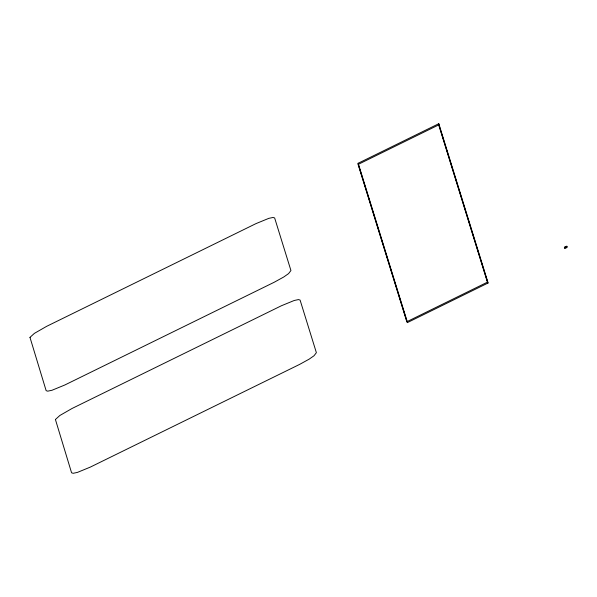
<?xml version="1.0" encoding="UTF-8"?>
<svg xmlns="http://www.w3.org/2000/svg" width="597" height="597" viewBox="0 0 597 597"><rect width="100%" height="100%" fill="white"/><g stroke="black" fill="none" stroke-linecap="round" stroke-linejoin="round"><path stroke-width="0.9" d="M564.568 247.919L566.956 246.733M438.862 124.818L358.096 164.444L406.818 321.731L487.585 282.097M564.381 247.33L566.799 246.21L567.15 247.337L564.762 248.509L564.381 247.33L566.822 246.27M565.59 246.762L565.934 247.882M438.571 123.81L487.906 283.09M438.705 124.892L487.428 282.18M358.185 163.257L407.52 322.537M29.977 337.372L46.141 390.662L47.73 391.169L52.006 390.259L64.834 384.99L274.135 282.291L283.694 277.03L288.56 273.627L290.94 270.545L274.65 217.957L273.06 217.45L268.784 218.36L255.956 223.629L46.663 326.328L34.387 333.372L29.977 337.372M55.417 419.504L71.58 472.794L73.177 473.302L77.446 472.391L90.274 467.123L299.575 364.424L309.134 359.163L314.007 355.76L316.38 352.678L300.097 300.09L298.5 299.582L294.231 300.485L281.403 305.754L72.103 408.452L59.827 415.505L55.417 419.504M438.795 123.698L357.961 163.362L407.296 322.641L488.13 282.978L438.795 123.698"/></g></svg>
